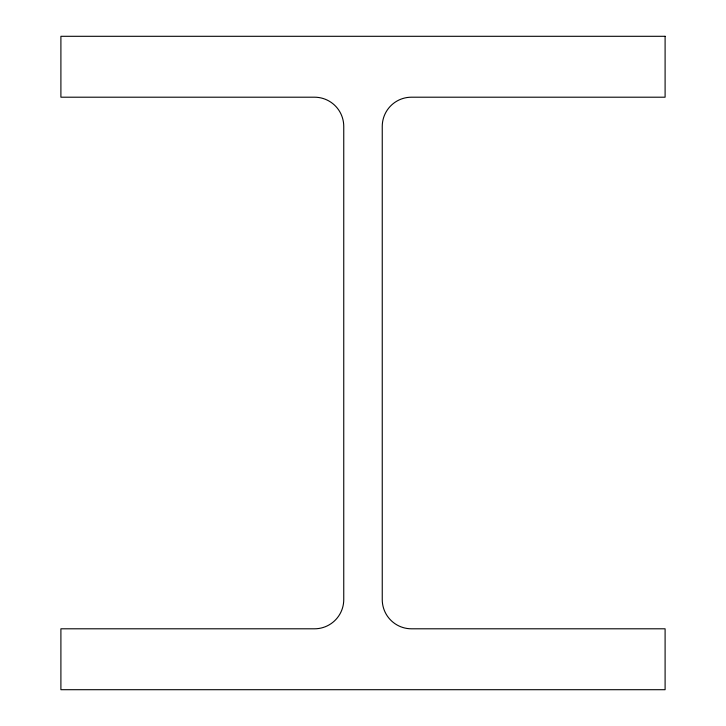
<?xml version="1.0" encoding="UTF-8"?>
<svg xmlns="http://www.w3.org/2000/svg" width="726" height="726" viewBox="0 0 726 726"><rect width="100%" height="100%" fill="white"/><g stroke="black" fill="none" stroke-linecap="round" stroke-linejoin="round"><path stroke-width="1.09" d="M665.098 36.3L60.902 36.3L60.902 97.202L314.521 97.202A29.231 29.231 0 0 1 343.752 126.442L343.752 599.558A29.231 29.231 0 0 1 314.521 628.798L60.902 628.798L60.902 689.7L665.098 689.7L665.098 628.798L411.479 628.798A29.231 29.231 0 0 1 382.248 599.558L382.248 126.442A29.231 29.231 0 0 1 411.479 97.202L665.098 97.202L665.098 36.3"/></g></svg>
